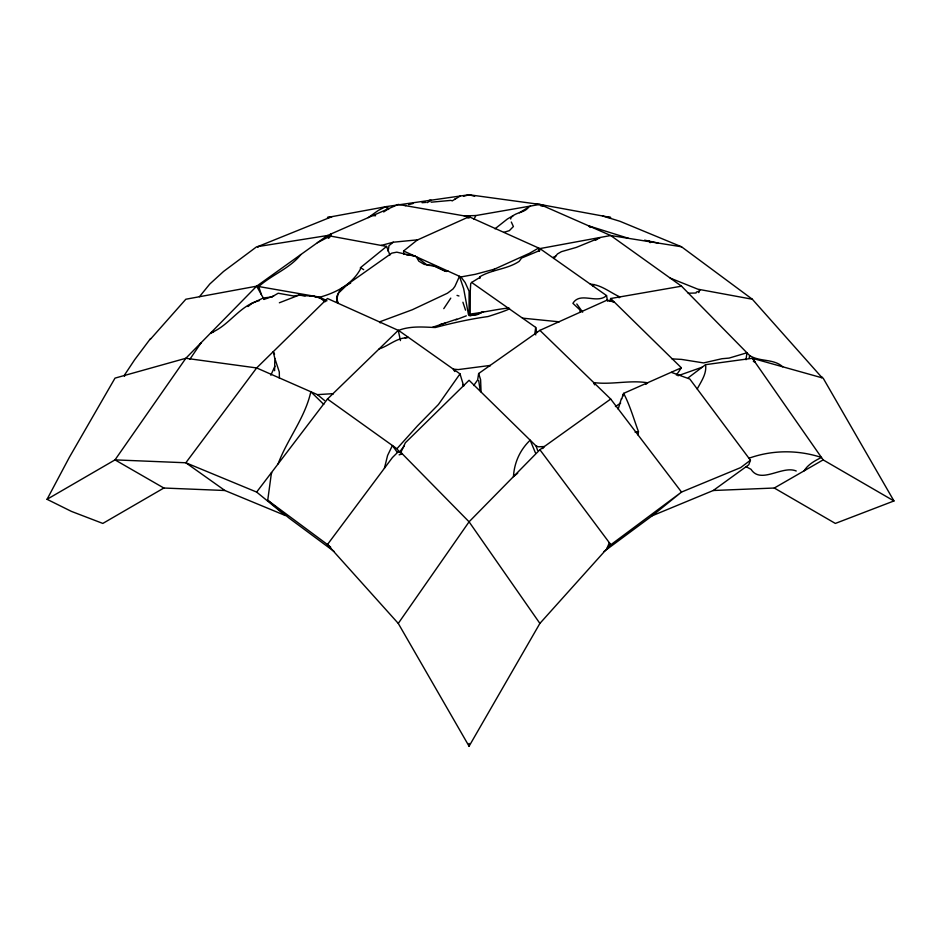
<?xml version="1.0" encoding="UTF-8"?>
<svg xmlns="http://www.w3.org/2000/svg" width="941" height="941" viewBox="0 0 941 941"><rect width="100%" height="100%" fill="white"/><g stroke="black" fill="none" stroke-linecap="round" stroke-linejoin="round"><path stroke-width="1.41" d="M285.946 515.08L285.288 515.503L224.899 490.508L163.852 488.026L102.816 523.431L71.375 511.375L47.05 499.306L115.014 459.878L185.836 358.286L256.646 286.182L327.456 235.521L398.266 204.42L469.077 216.736L417.204 240.073L403.595 251L403.842 254.423M606.945 300.191L614.226 301.967L606.945 300.191L539.887 330.35L478.64 373.53L477.652 379.929L473.688 385.539M821.834 377.435L752.33 299.238L681.519 246.777L619.919 221.276L602.499 215.959M274.607 370.695L274.819 358.403L279.301 371.977L279.395 378.2M480.004 276.666L479.675 278.301L480.004 276.666C492.225 269.408 507.07 269.385 519.15 261.386L521.561 258.057L537.546 251.423L540.616 249.094L606.557 295.58L607.51 301.096M257.858 247.412L257.893 246.577L332.102 216.606M389.927 255.058L386.575 246.424L360.497 267.644L360.403 269.173C352.052 284.382 336.102 292.663 319.869 297.18L258.74 286.546L261.339 294.545M510.716 218.994L510.822 217.912C515.068 212.243 523.278 213.125 527.866 208.137M622.824 396.208L623.648 393.362L681.355 367.79L610.697 298.509L609.65 301.226M621.413 398.537L618.178 409.123M638.022 434.942L638.468 431.66C633.693 418.78 630.058 405.653 623.648 393.362M746.025 359.756L746.931 352.781L729.122 358.086L721.959 358.721L703.586 362.92L681.519 359.403L671.992 358.886M336.537 301.885C337.337 296.192 338.242 289.428 344.147 286.734M388.139 251.188L389.009 245.613L393.291 242.213L417.769 239.814M332.891 394.35L332.996 393.667L317.399 394.632L256.646 367.943L185.836 358.286L115.014 378.117L69.269 457.467L47.05 499.306M539.416 251.353L539.887 248.589L610.697 235.521L681.519 246.777M384.434 468.23L387.586 455.468L392.409 445.516L397.126 452.15M470.206 314.647L470.288 290.828L470.712 283.582L471.641 282.441L535.7 327.409L534.794 333.949L535.841 334.867M749.201 357.662L749.659 355.569L681.519 286.182L610.697 235.521L539.887 204.42L469.077 194.752L386.704 206.549L327.456 217.465L330.315 217.347M334.008 551.379L289.158 518.15L267.726 500.283L271.478 472.582L271.761 473.111M621.848 398.878L623.06 394.291M150.207 339.489L185.836 299.238L256.646 286.182L263.786 298.885M698.798 292.592L699.657 290.298M270.832 375.212L274.984 366.131M671.439 372.377L689.8 379.035L750.436 460.231L748.789 464.76L713.254 490.508L652.207 515.774L604.087 551.438M606.769 548.909L609.333 542.686L609.98 545.133L606.769 548.909L539.887 623.413L469.077 746.248L398.266 623.413L327.456 544.533L267.726 500.283M278.101 463.878C287.334 439.153 305.119 417.745 310.824 391.738L323.786 404.43M697.222 388.986C701.163 381.434 706.914 373.742 705.574 364.661L752.33 358.286L823.14 459.878L893.95 500.953L835.349 523.431L774.302 488.026L713.254 490.508M699.928 289.581L699.081 291.334L696.387 292.063L696.034 293.004L688.165 293.216M821.364 377.623L821.846 376.682M404.089 446.234L399.172 452.445L400.854 452.398L469.077 521.808L539.887 623.413M473.993 219.218L475.887 215.548L539.887 204.42L610.697 217.465L607.815 217.347M580.385 312.341L579.762 309.742L572.904 303.32C580.185 291.287 596.912 304.425 606.557 295.58M489.638 366.402L490.096 365.449L458.196 369.59L453.28 369.131L454.75 371.519M443.776 308.648L450.774 298.132M804.12 470.841C807.966 464.466 814.941 460.69 821.446 457.455C797.85 449.763 772.29 449.857 748.942 458.243M329.432 237.132L331.361 233.803L329.291 237.897M400.878 452.35L405.348 442.776L469.077 380.27L536.017 445.916L537.629 450.351M200.48 343.712L201.198 342.642L189.917 359.191M398.266 623.413L469.077 521.808L539.887 449.716L610.697 399.043L681.519 492.072L740.673 467.595L750.436 460.231M150.572 338.513L134.716 359.65L124.165 375.553L124.612 376.294M398.819 330.585L460.008 373.871L438.447 404.489L417.51 425.838L396.914 448.739L327.456 399.043L256.646 492.072L185.836 462.772L115.014 459.878L163.852 488.026M676.379 375.106L681.355 367.79M619.096 297.779L619.872 296.909C610.121 292.533 601.381 284.829 590.336 284.147M542.686 448.575L544.321 446.552L538.346 446.787L536.017 445.916M300.885 254.529C289.757 268.526 271.878 274.713 258.74 286.546M271.996 296.838L278.183 293.239L293.533 295.968L299.979 295.074L305.19 295.886M199.445 296.721L209.784 284.029L223.535 271.467L256.646 246.777L327.456 235.521L328.362 238.261M469.077 217.983L469.888 217.1L539.887 248.589M553.943 258.493L557.425 253.976L561.401 251.67L576.433 247.365L600.264 237.614M327.456 399.043L398.266 330.35L327.456 298.509L256.646 367.943L185.836 462.772L224.899 490.508M399.125 454.844L402.348 453.868L398.772 451.245L392.409 457.549L327.456 544.533L330.714 547.274M492.402 271.055L494.39 269.185L529.512 253.282L538.64 248.024L539.122 251.094M544.627 205.679L535.405 203.809M248.059 306.519L251.729 303.52M705.574 364.661L688.353 377.706M559.248 321.822L522.49 318.14M427.132 202.668L431.296 200.351L429.331 200.198M383.681 211.96L388.786 208.584M607.451 547.274L681.519 492.072L652.207 515.774M645.773 384.399L647.714 382.799C629.658 379.835 611.803 384.94 593.736 382.587L594.571 384.834M517.703 473.194L513.468 476.605C514.268 462.619 519.997 449.916 530.171 440.188L535.417 452.833M494.99 228.816L507.352 219.03L513.163 215.618M592.512 285.841L594.194 284.5M519.432 212.713L530.524 206.044M615.402 406.583L620.672 403.03M460.42 195.928L452.009 200.986M455.809 319.846L466.301 315.858M893.95 500.953L823.14 378.117L753.353 358.568L752.494 359.015M368.202 217.618L378.411 210.361L385.469 206.773L388.633 209.478M345.253 285.958L350.675 283.065M595.418 240.331L597.747 238.967M455.526 198.798L454.738 199.174M774.302 488.026L823.14 459.878M471.641 282.441L479.592 277.595M432.766 327.197L456.82 319.128M251.847 303.461L263.28 297.979L271.902 296.968M317.352 242.743L330.185 236.026L386.575 246.424M553.284 257.258L555.731 256.117M279.359 302.779L298.779 295.227L313.388 296.227L320.775 298.109L324.374 301.52L325.715 301.567M702.151 367.19L677.979 375.765M263.88 299.461L273.631 296.027M413.04 203.503L408.641 204.644M405.348 205.644L406.041 205.444M259.445 300.579C239.673 305.237 229.228 325.715 210.772 332.879L213.513 332.185M463.478 196.316L469.077 194.752L474.629 196.304M440.306 324.492L445.622 323.01M503.835 232.368L509.363 230.639L513.398 226.534L511.316 222.029M381.176 245.436L393.291 242.213M403.595 251L460.914 276.948L475.229 274.325L494.39 269.185M379.117 348.935C387.045 346.429 393.714 340.548 402.078 338.372L408.159 337.325L405.159 337.937M471.417 313.847C483.803 312.706 539.546 300.144 487.979 316.564C470.218 318.987 452.586 322.975 435.271 327.515C422.838 327.033 410.311 325.798 398.396 330.444M610.697 298.509L681.519 286.182M635.116 432.237L638.468 431.66M469.888 217.1L467.348 217.524L468.359 217.783M451.127 200.374L431.143 202.197M422.038 202.703L425.861 202.409M475.887 215.548L464.125 215.877M658.03 243.037L644.597 240.167M406.383 254.893L411.182 255.035L415.593 256.423L396.784 252.164L391.809 253.129L347.841 284.135L338.513 293.086L336.972 296.05L336.607 298.097L338.242 303.355M540.957 205.961L543.545 206.02M448.222 271.196L444.728 271.02L433.213 265.68L424.179 264.362L418.78 261.139L416.31 256.752L427.355 265.209L434.671 265.915L446.399 271.526M372.871 215.571L375.588 215.748M309.589 296.003L312.33 296.192M752.33 299.238L697.869 289.193L670.204 278.089M313.706 296.286L322.151 298.368L326.986 300.802M457.032 295.392L458.973 295.98M628.576 238.355L588.772 225.887L590.183 227.475M749.659 355.569C760.01 362.097 773.396 358.415 782.724 366.79M796.227 470.994C782.289 465.077 760.775 484.615 751.036 469.324L746.048 466.654M753.329 361.368L755.164 362.356L753.353 358.568M360.497 267.644L363.697 269.667M256.646 492.072L285.288 515.503M317.399 394.632L324.633 400.572M539.887 330.35L610.697 399.043M386.704 206.549L388.433 208.502M582.679 312.189L576.798 303.955M319.869 297.18L321.387 299.097M460.914 276.948L465.113 282.465L469.077 291.204L469.077 315.588M539.887 449.716L610.697 544.533M396.914 448.739L398.772 451.221M380.223 322.892L379.494 321.904L412.323 309.742L447.469 293.204L453.033 288.958L454.926 286.37L459.479 276.301L463.666 288.64L468.477 314.717M648.702 240.59L650.149 242.719M462.784 384.457L463.419 385.634M274.56 354.228L273.278 351.64L274.796 358.38M465.548 310.189L462.913 302.226M463.725 386.116L460.008 373.871M535.7 327.409L536.676 332.714M398.266 330.35L400.443 340.595M478.698 380.54L480.216 390.75M481.074 392.032L480.604 379.682L478.64 373.53M469.077 743.414L469.077 746.248M483.474 311.612L477.452 314.553L469.782 315.658L477.169 314.353L483.474 311.612"/></g></svg>
